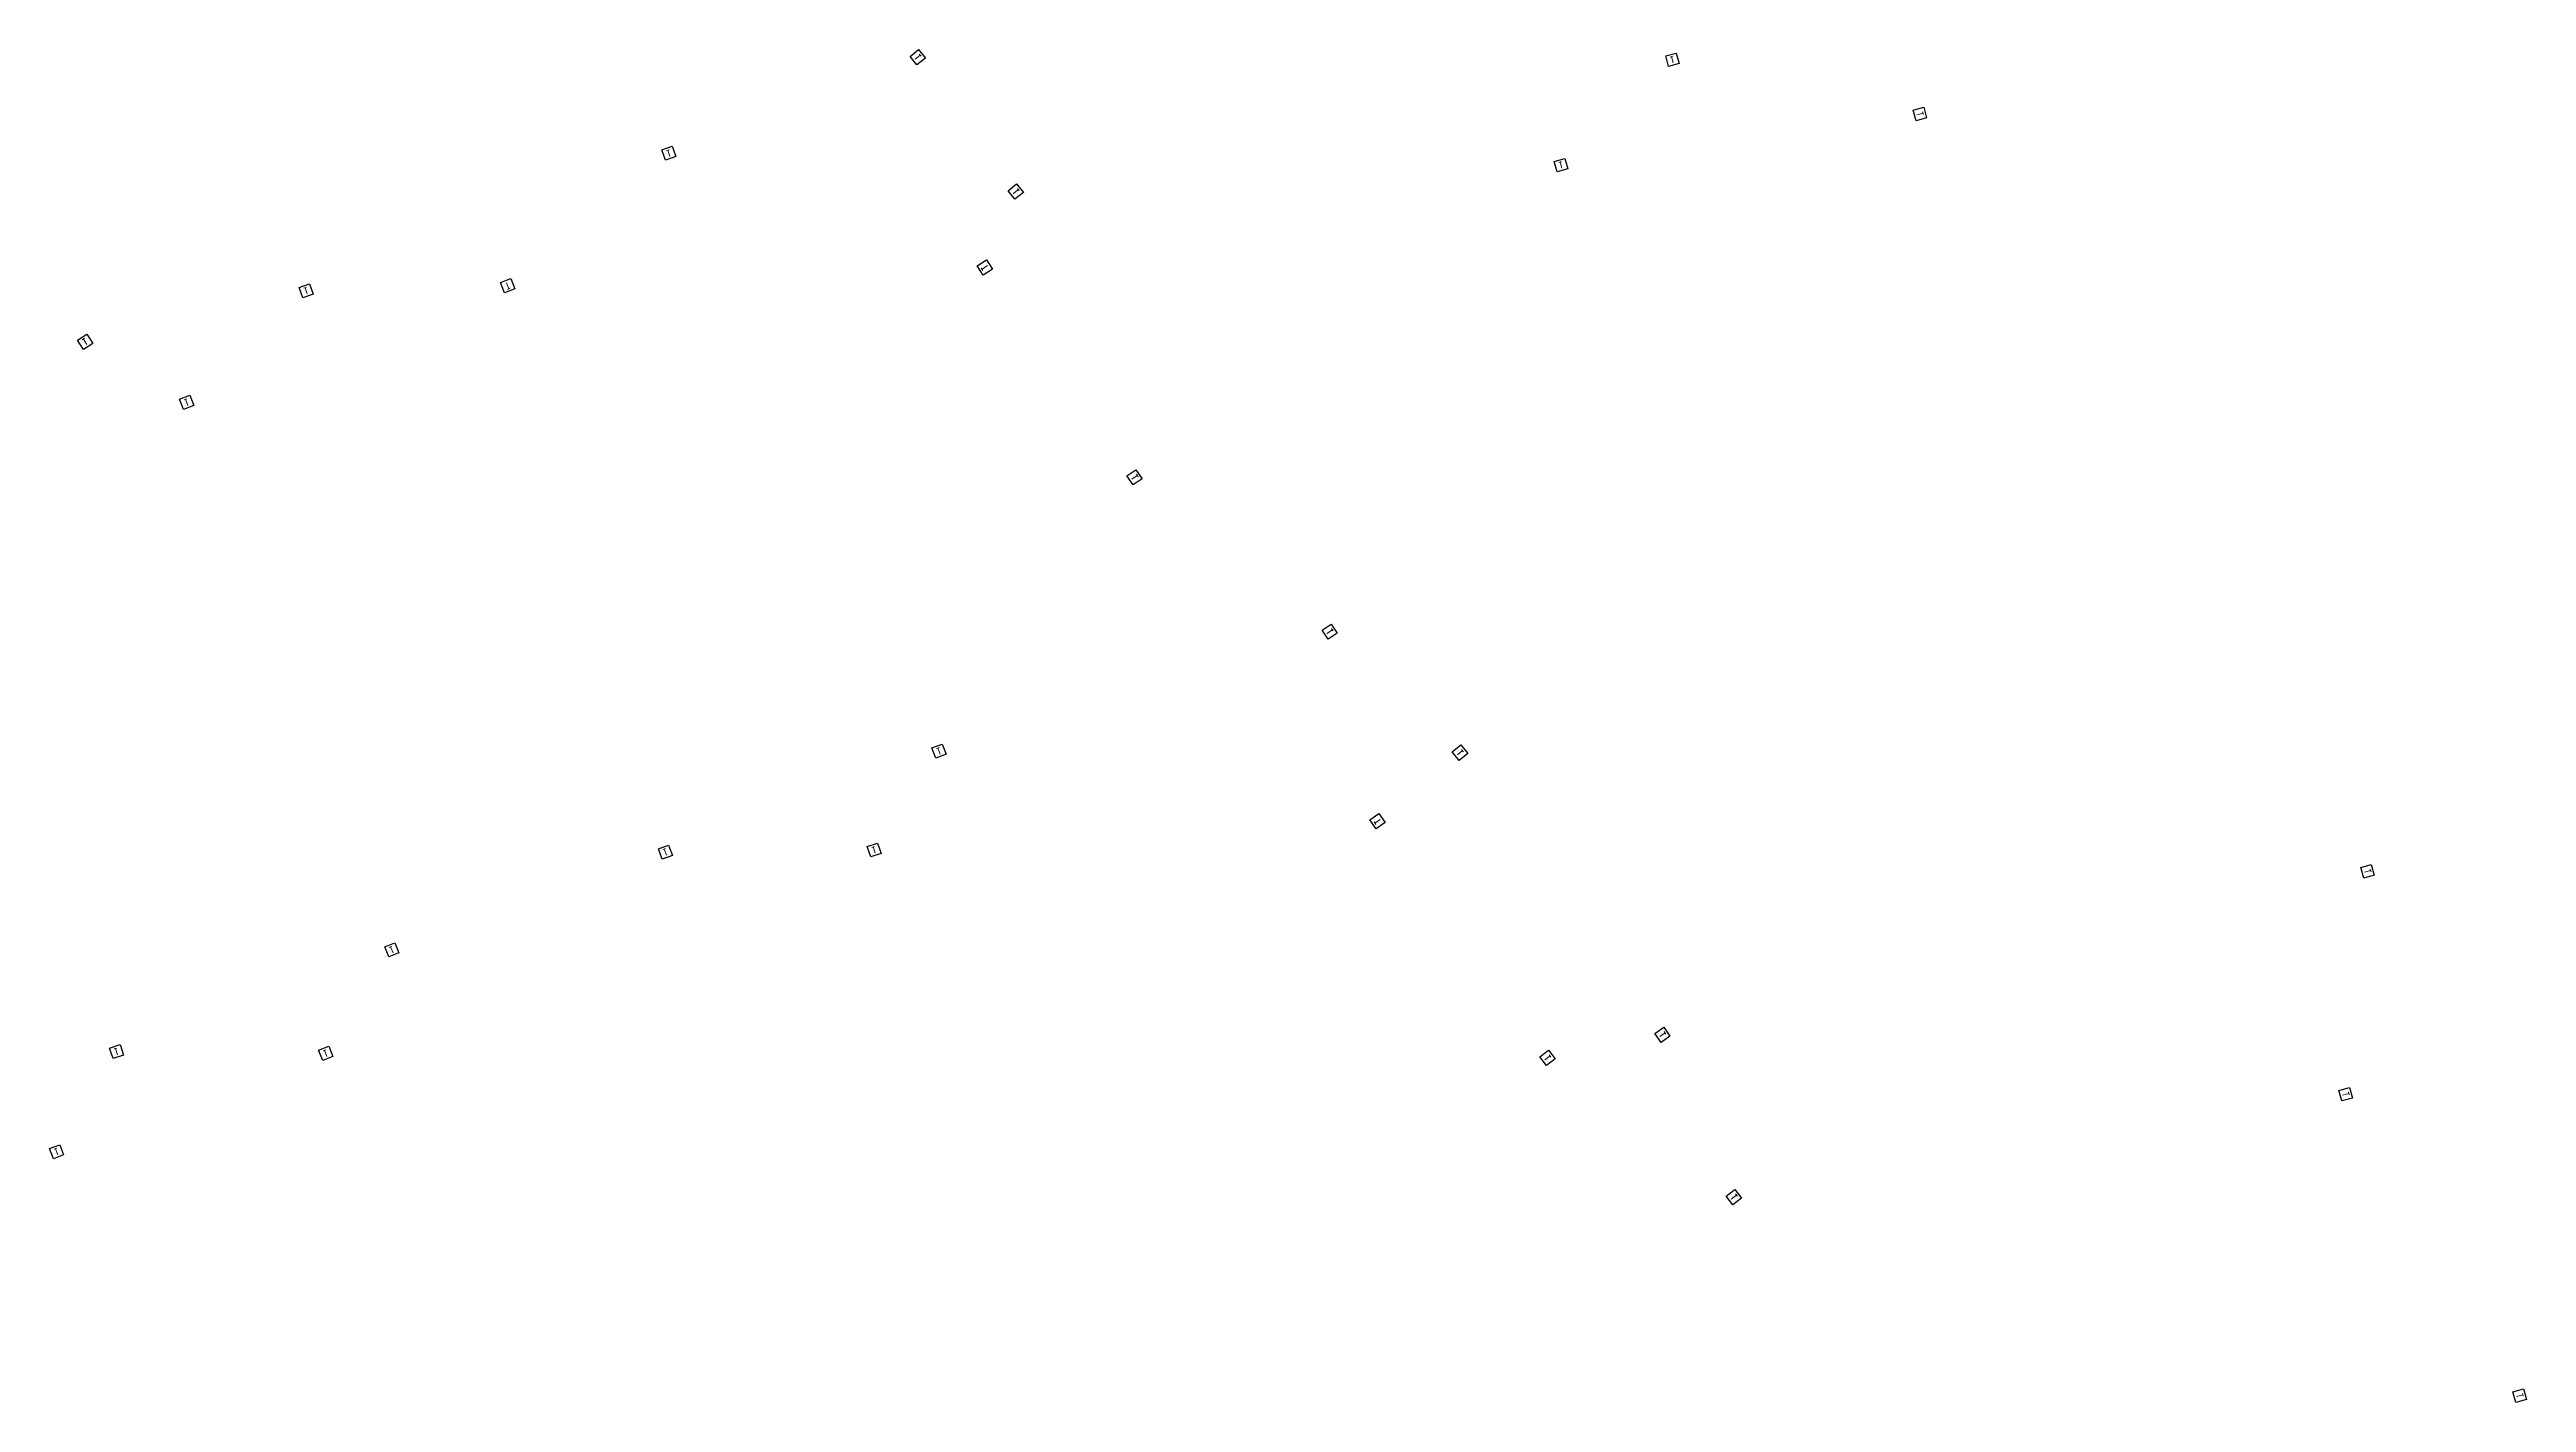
# Model space of a CAD drawing. Header units: millimetres. Extents: x 76013 to 76475, y 158000 to 158819.
# Drawn here: x 76015.3 to 76354.9, y 158416.4 to 158602 of the extents above; entities that cross this region are included whole.
import ezdxf
from ezdxf.enums import TextEntityAlignment as Align

# ---------------------------------------------------------------- set-up
doc = ezdxf.new("R2010")
doc.units = ezdxf.units.MM
doc.header["$MEASUREMENT"] = 0
doc.layers.get('0').update_dxf_attribs({"linetype": 'CONTINUOUS'})
doc.layers.add('B_200', color=7, linetype='CONTINUOUS')
doc.styles.add('M_ROMANS', font='ROMANS.shx', dxfattribs={"width": 0.75})

# ---------------------------------------------------------------- blocks, each defined once
blk = doc.blocks.new('B_200_02')
at = {"color": 0, "linetype": 'Continuous', "flags": 128}
blk.add_lwpolyline([(-0.75, -0.75), (-0.75, 0.75), (0.75, 0.75), (0.75, -0.75)], close=True, dxfattribs=at)
at = {"color": 0, "linetype": 'Continuous', "style": 'M_ROMANS', "width": 0.75}
blk.add_text('T', height=0.9, dxfattribs=at).set_placement((0, 0), align=Align.MIDDLE)
at = {"color": 0, "linetype": 'Continuous', "style": 'M_ROMANS', "width": 0.75, "flags": 3}
for tag, p in [('DEF_LEG', (0, -5)), ('DEF_COUP', (0, -7.5)), ('DEF_TYPE', (0, -10))]:
    blk.add_attdef(tag, text='', height=1.2, dxfattribs=at).set_placement(p, align=Align.MIDDLE)

msp = doc.modelspace()

# ---------------------------------------------------------------- block references
at = {"layer": 'B_200'}
for p, rotation in [((76134.32, 158600.93), 309.1112453104845), ((76237.82, 158600.58), 15.48505211788234), ((76271.75, 158593.14), 285.4431015913309), ((76100.2, 158587.76), 19.09869718593451), ((76222.54, 158586.13), 15.48505211788234), ((76147.77, 158582.5), 309.1112453104845), ((76143.52, 158572.1), 123.2932105476576), ((76050.46, 158568.9), 18.79156663815399), ((76078.1, 158569.59), 201.4326584101263), ((76020.15, 158561.9), 33.25562554997462), ((76034.07, 158553.6), 20.16234752786043), ((76164.05, 158543.31), 304.1103686349805), ((76190.82, 158522.15), 304.2832319717705), ((76137.24, 158505.77), 20.61100499280673), ((76208.69, 158505.55), 308.8952242382557), ((76197.38, 158496.14), 124.8179899547056), ((76099.72, 158491.9), 20.19861709070319), ((76128.36, 158492.2), 18.74326962981774), ((76333.14, 158489.27), 285.7060196911329), ((76062.2, 158478.5), 21.80704275013304), ((76236.44, 158466.86), 305.0867763340964), ((76024.46, 158464.55), 18.68516624054466), ((76053.14, 158464.31), 22.00469272757382), ((76220.68, 158463.69), 306.8921870833109), ((76330.14, 158458.7), 285.5329965539416), ((76016.23, 158450.81), 20.5572020861348), ((76246.25, 158444.59), 307.2834296123122), ((76354.01, 158417.35), 285.4775920134085)]:
    msp.add_blockref('B_200_02', p, dxfattribs=dict(at, rotation=rotation))

doc.saveas('drawing.dxf')
